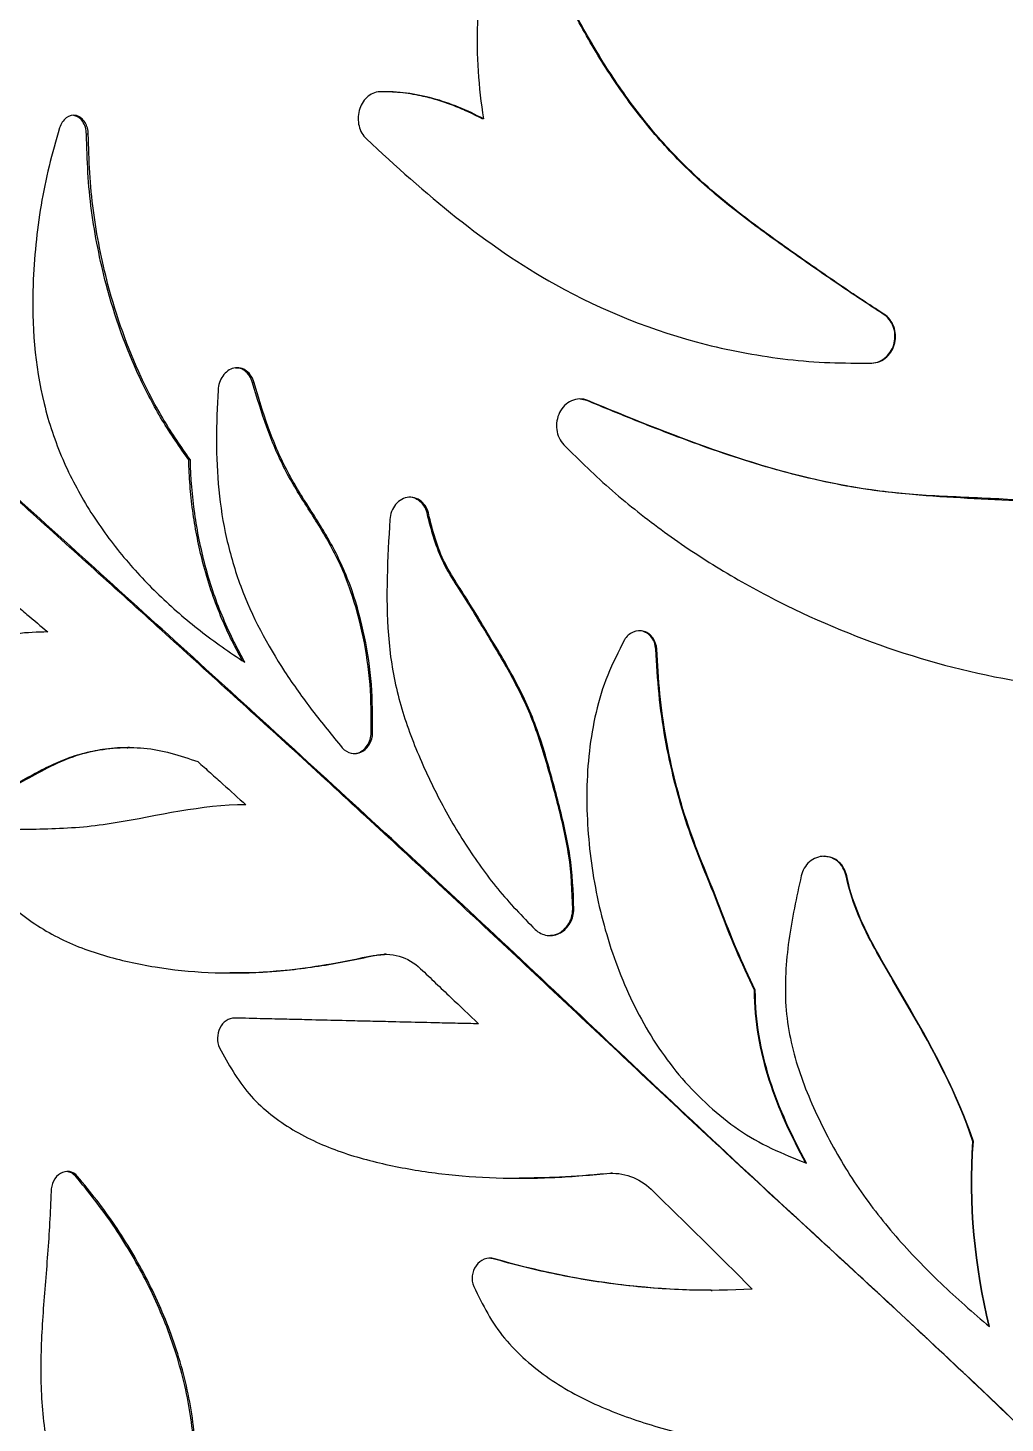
# Model space of a CAD drawing. Header units: millimetres. Extents: x -54 to 586, y 8 to 412.
# Drawn here: x 311.91 to 326.8, y 187.34 to 208.59 of the extents above; entities that cross this region are included whole.
import ezdxf

# ---------------------------------------------------------------- set-up
doc = ezdxf.new("R2010")
doc.units = ezdxf.units.MM
doc.layers.add('OUTLINE', color=7, linetype='Continuous', lineweight=25)

msp = doc.modelspace()

# ---------------------------------------------------------------- linework, layer by layer
at = {"layer": 'OUTLINE'}
for p, q in [((318.84782, 207.20793), (318.82972, 207.20793)), ((312.8262, 206.97314), (312.79857, 206.97314)), ((315.35442, 203.18694), (315.33094, 203.18694)), ((320.42265, 202.9167), (320.32102, 202.93873)), ((314.38238, 202.01207), (314.35743, 202.01207)), ((318.02114, 201.14452), (318.00194, 201.14452)), ((321.48791, 199.12749), (321.4742, 199.12749)), ((317.15979, 197.85119), (317.13938, 197.85119)), ((313.45374, 197.62876), (313.42756, 197.62876)), ((320.22659, 195.1657), (320.21103, 195.1657)), ((317.16732, 194.46083), (317.34164, 194.47691)), ((317.36166, 194.47949), (317.34144, 194.47949)), ((322.99022, 193.9302), (322.97898, 193.9302)), ((318.7735, 193.41908), (318.75576, 193.41908)), ((326.31401, 191.62681), (326.30793, 191.62681)), ((320.8113, 191.14239), (320.79653, 191.14239)), ((312.66218, 191.09456), (312.63514, 191.09456)), ((318.9974, 189.83958), (318.92761, 189.84643)), ((322.31935, 189.35799), (322.33214, 189.35799))]:
    msp.add_line(p, q, dxfattribs=at)
for points, knots in [([(319.00961, 210.10411), (318.84713, 209.64409), (318.77346, 209.15583), (318.73759, 208.17709), (318.77485, 207.68983), (318.84782, 207.20793)], [0, 0, 0, 0, 0.5, 0.5, 1, 1, 1, 1]), ([(324.25568, 204.68688), (324.00463, 204.8579), (323.75656, 205.03166), (323.26234, 205.37974), (323.01792, 205.55617), (322.54216, 205.92361), (322.31097, 206.11481), (321.86974, 206.52235), (321.66001, 206.73909), (321.26424, 207.20161), (321.07762, 207.44671), (320.73149, 207.94898), (320.57073, 208.20767), (320.26805, 208.73683), (320.12601, 209.00722), (319.86076, 209.56003), (319.73887, 209.84331), (319.61732, 210.1269)], [0, 0, 0, 0, 0.125, 0.125, 0.25, 0.25, 0.375, 0.375, 0.5, 0.5, 0.625, 0.625, 0.75, 0.75, 0.875, 0.875, 1, 1, 1, 1]), ([(324.27003, 204.68356), (324.01903, 204.85474), (323.77107, 205.0287), (323.27702, 205.37716), (323.03265, 205.55374), (322.55701, 205.92147), (322.32588, 206.11279), (321.88478, 206.52058), (321.67513, 206.73745), (321.27955, 207.20024), (321.09305, 207.44549), (320.74719, 207.94804), (320.58657, 208.20685), (320.28418, 208.73627), (320.1423, 209.00679), (319.87734, 209.55982), (319.7556, 209.84321), (319.6342, 210.1269)], [0, 0, 0, 0, 0.125, 0.125, 0.25, 0.25, 0.375, 0.375, 0.5, 0.5, 0.625, 0.625, 0.75, 0.75, 0.875, 0.875, 1, 1, 1, 1]), ([(317.26973, 207.62059), (317.19657, 207.61796), (317.1262, 207.58682), (317.01452, 207.48226), (316.97503, 207.412), (316.9345, 207.25759), (316.93382, 207.17551), (316.97109, 207.0239), (317.00981, 206.95383), (317.06459, 206.90215)], [0, 0, 0, 0, 0.25, 0.25, 0.5, 0.5, 0.75, 0.75, 1, 1, 1, 1]), ([(318.82972, 207.20793), (318.75541, 207.24621), (318.6065, 207.32294), (318.37596, 207.41865), (318.14052, 207.49886), (317.87485, 207.5671), (317.58271, 207.61673), (317.37058, 207.6189), (317.2668, 207.61996)], [0, 0, 0, 0, 0.15111282, 0.3028151, 0.45394589, 0.6058015, 0.8071547, 1, 1, 1, 1]), ([(318.84782, 207.20793), (318.60109, 207.34081), (318.34307, 207.44688), (317.81269, 207.59091), (317.54169, 207.62849), (317.26973, 207.62059)], [0, 0, 0, 0, 0.5, 0.5, 1, 1, 1, 1]), ([(312.38873, 207.06972), (312.33329, 206.87548), (312.27765, 206.68125), (312.18113, 206.28973), (312.14135, 206.0922), (312.04229, 205.49535), (311.99976, 205.09249), (311.98588, 204.68356)], [0, 0, 0, 0, 0.25, 0.25, 0.5, 0.5, 1, 1, 1, 1]), ([(312.8262, 206.97315), (312.82554, 207.03869), (312.80928, 207.10264), (312.74583, 207.20579), (312.69874, 207.24426), (312.59351, 207.26988), (312.53657, 207.25667), (312.44317, 207.1861), (312.40865, 207.13148), (312.38873, 207.06972)], [0, 0, 0, 0, 0.25, 0.25, 0.5, 0.5, 0.75, 0.75, 1, 1, 1, 1]), ([(312.79857, 206.97314), (312.79559, 207.00968), (312.78961, 207.08289), (312.74203, 207.17515), (312.67757, 207.23981), (312.62653, 207.25289), (312.60333, 207.25884)], [0, 0, 0, 0, 0.268873638, 0.53883384, 0.790311741, 1, 1, 1, 1]), ([(313.09938, 204.68688), (313.00245, 205.05666), (312.92814, 205.43177), (312.85175, 206.003), (312.83311, 206.19505), (312.81028, 206.58267), (312.80454, 206.77789), (312.79857, 206.97315)], [0, 0, 0, 0, 0.5, 0.5, 0.75, 0.75, 1, 1, 1, 1]), ([(313.12733, 204.68356), (313.03028, 205.05388), (312.95589, 205.42954), (312.87942, 206.00159), (312.86075, 206.19392), (312.83789, 206.5821), (312.83216, 206.7776), (312.8262, 206.97315)], [0, 0, 0, 0, 0.5, 0.5, 0.75, 0.75, 1, 1, 1, 1]), ([(317.06459, 206.90215), (317.50886, 206.49131), (317.95954, 206.08472), (318.90883, 205.33011), (319.40788, 204.98268), (319.94624, 204.68356)], [0, 0, 0, 0, 0.5, 0.5, 1, 1, 1, 1]), ([(330.26315, 183.92261), (330.25051, 183.93722), (329.94528, 184.29014), (329.32286, 184.95822), (328.39859, 185.9262), (327.39002, 186.93006), (326.30289, 187.97278), (325.14248, 189.05735), (323.97918, 190.12926), (322.82045, 191.19391), (321.67573, 192.25975), (320.54481, 193.32525), (319.41973, 194.38023), (318.3026, 195.42399), (317.19359, 196.45301), (316.1062, 197.45124), (315.0422, 198.41944), (314.00493, 199.36061), (312.98225, 200.28545), (311.97035, 201.19886), (310.97122, 202.0997), (309.98777, 202.98555), (309.02597, 203.85146), (308.40731, 204.40848), (308.09808, 204.68689)], [0, 0, 0, 0, 0.001778, 0.04294951, 0.08410389, 0.12521492, 0.17440964, 0.22363326, 0.27286984, 0.32209817, 0.37129722, 0.42050971, 0.4697558, 0.51900867, 0.56824613, 0.61745114, 0.66481605, 0.71220548, 0.75959224, 0.80695424, 0.85520189, 0.90348147, 0.95175734, 1, 1, 1, 1]), ([(332.76131, 180.84738), (332.53465, 181.15516), (332.30686, 181.4618), (331.83882, 182.06385), (331.60077, 182.36117), (330.87494, 183.24236), (330.37553, 183.81549), (329.35208, 184.9384), (328.82789, 185.48806), (327.76085, 186.56905), (327.21723, 187.10063), (325.57531, 188.66981), (324.46402, 189.68343), (322.26911, 191.70997), (321.19052, 192.7321), (319.05955, 194.74369), (318.00187, 195.72955), (316.4285, 197.17582), (315.90586, 197.65351), (314.87336, 198.59463), (314.3629, 199.05843), (312.85024, 200.43009), (311.86685, 201.3185), (309.95703, 203.04227), (309.03045, 203.8775), (308.13673, 204.68356)], [0, 0, 0, 0, 0.03125, 0.03125, 0.0625, 0.0625, 0.125, 0.125, 0.1875, 0.1875, 0.25, 0.25, 0.375, 0.375, 0.5, 0.5, 0.625, 0.625, 0.6875, 0.6875, 0.75, 0.75, 0.875, 0.875, 1, 1, 1, 1]), ([(311.98588, 204.68356), (311.96479, 204.06204), (312.01114, 203.45514), (312.18961, 202.72189), (312.23182, 202.57627), (312.32687, 202.29443), (312.37978, 202.15727), (312.5529, 201.75564), (312.68767, 201.50115), (312.99093, 201.01428), (313.15885, 200.78311), (313.51507, 200.35059), (313.70444, 200.14751), (314.10285, 199.76304), (314.31146, 199.58108), (314.74889, 199.23865), (314.97983, 199.08193), (315.21259, 198.92699)], [0, 0, 0, 0, 0.25, 0.25, 0.3125, 0.3125, 0.375, 0.375, 0.5, 0.5, 0.625, 0.625, 0.75, 0.75, 0.875, 0.875, 1, 1, 1, 1]), ([(314.35743, 202.01207), (314.21786, 202.21117), (314.0791, 202.41025), (313.82708, 202.82834), (313.71312, 203.04697), (313.3981, 203.72296), (313.22854, 204.19417), (313.09938, 204.68688)], [0, 0, 0, 0, 0.25, 0.25, 0.5, 0.5, 1, 1, 1, 1]), ([(314.38238, 202.01207), (314.24317, 202.21099), (314.10476, 202.4099), (313.85337, 202.82753), (313.73968, 203.04591), (313.42544, 203.72105), (313.25627, 204.1916), (313.12733, 204.68356)], [0, 0, 0, 0, 0.25, 0.25, 0.5, 0.5, 1, 1, 1, 1]), ([(319.94624, 204.68356), (320.67007, 204.2814), (321.43419, 203.97508), (322.64727, 203.66883), (323.06555, 203.59228), (323.69916, 203.5195), (323.91138, 203.5024), (324.33809, 203.48581), (324.5526, 203.48633), (324.76755, 203.48669)], [0, 0, 0, 0, 0.5, 0.5, 0.75, 0.75, 0.875, 0.875, 1, 1, 1, 1]), ([(324.75888, 203.48669), (324.84239, 203.48932), (324.92304, 203.52311), (325.04746, 203.63615), (325.09001, 203.71281), (325.12691, 203.8771), (325.12146, 203.96339), (325.06321, 204.12009), (325.01025, 204.18839), (324.94013, 204.23369)], [0, 0, 0, 0, 0.25, 0.25, 0.5, 0.5, 0.75, 0.75, 1, 1, 1, 1]), ([(324.76755, 203.48669), (324.85101, 203.48932), (324.9316, 203.5232), (325.05579, 203.63631), (325.09823, 203.71299), (325.135, 203.87718), (325.12956, 203.96341), (325.07142, 204.12006), (325.01857, 204.18836), (324.94853, 204.23369)], [0, 0, 0, 0, 0.25, 0.25, 0.5, 0.5, 0.75, 0.75, 1, 1, 1, 1]), ([(315.35442, 203.18694), (315.33458, 203.26001), (315.29483, 203.32407), (315.18346, 203.40775), (315.11378, 203.42436), (314.97941, 203.39513), (314.91828, 203.35031), (314.83267, 203.22888), (314.80832, 203.15287), (314.80352, 203.07568)], [0, 0, 0, 0, 0.25, 0.25, 0.5, 0.5, 0.75, 0.75, 1, 1, 1, 1]), ([(315.33094, 203.18694), (315.31751, 203.22372), (315.29062, 203.29739), (315.21289, 203.37468), (315.13532, 203.41395), (315.0875, 203.41141), (315.07229, 203.4106)], [0, 0, 0, 0, 0.2979177, 0.59669495, 0.87169945, 1, 1, 1, 1]), ([(314.80352, 203.07568), (314.79206, 202.8201), (314.78074, 202.56455), (314.78033, 202.05696), (314.79076, 201.80485), (314.84032, 201.30515), (314.87968, 201.0576), (314.99039, 200.56746), (315.06276, 200.32272), (315.32251, 199.6218), (315.55315, 199.19361), (315.95162, 198.58463), (316.09331, 198.38676), (316.38851, 198.00073), (316.54233, 197.81312), (316.69697, 197.62561)], [0, 0, 0, 0, 0.125, 0.125, 0.25, 0.25, 0.375, 0.375, 0.5, 0.5, 0.75, 0.75, 0.875, 0.875, 1, 1, 1, 1]), ([(317.13938, 197.8512), (317.13943, 198.09838), (317.13913, 198.34551), (317.10053, 198.83353), (317.0648, 199.07484), (316.96652, 199.55298), (316.90284, 199.79085), (316.74599, 200.24432), (316.65059, 200.46047), (316.42954, 200.87354), (316.30507, 201.07116), (316.05409, 201.46443), (315.92998, 201.66183), (315.71725, 202.07541), (315.62522, 202.28979), (315.46632, 202.73208), (315.39852, 202.9595), (315.33094, 203.18694)], [0, 0, 0, 0, 0.125, 0.125, 0.25, 0.25, 0.375, 0.375, 0.5, 0.5, 0.625, 0.625, 0.75, 0.75, 0.875, 0.875, 1, 1, 1, 1]), ([(317.15979, 197.8512), (317.15986, 198.09832), (317.15957, 198.34539), (317.12107, 198.83331), (317.08542, 199.07457), (316.98736, 199.55265), (316.92381, 199.79049), (316.76726, 200.24397), (316.67203, 200.46016), (316.45134, 200.87331), (316.32704, 201.07099), (316.0764, 201.46436), (315.95246, 201.66182), (315.74004, 202.07547), (315.64817, 202.28986), (315.48956, 202.73214), (315.42188, 202.95953), (315.35442, 203.18694)], [0, 0, 0, 0, 0.125, 0.125, 0.25, 0.25, 0.375, 0.375, 0.5, 0.5, 0.625, 0.625, 0.75, 0.75, 0.875, 0.875, 1, 1, 1, 1]), ([(320.43812, 202.9167), (320.35915, 202.949), (320.26903, 202.94746), (320.11268, 202.87766), (320.04757, 202.81092), (319.96898, 202.65292), (319.95392, 202.56022), (319.9762, 202.38602), (320.01376, 202.30286), (320.07338, 202.24048)], [0, 0, 0, 0, 0.25, 0.25, 0.5, 0.5, 0.75, 0.75, 1, 1, 1, 1]), ([(330.26807, 200.94243), (329.9926, 200.99487), (329.34628, 201.1179), (328.41832, 201.26415), (327.48325, 201.35742), (326.64156, 201.4027), (325.8025, 201.44693), (325.01957, 201.51035), (324.29734, 201.6213), (323.63669, 201.76921), (322.98708, 201.95159), (322.34923, 202.1615), (321.71003, 202.39627), (321.06807, 202.6502), (320.63779, 202.82787), (320.42265, 202.9167)], [0, 0, 0, 0, 0.08177395, 0.19185583, 0.27414262, 0.35652725, 0.43892291, 0.52122479, 0.58829866, 0.65550549, 0.72285513, 0.79024135, 0.8574662, 0.92873146, 1, 1, 1, 1]), ([(336.01378, 198.06191), (335.48054, 198.50876), (334.94323, 198.95105), (334.09075, 199.54685), (333.7989, 199.73429), (333.19252, 200.07597), (332.87551, 200.23075), (331.89, 200.6161), (331.20817, 200.76029), (329.84068, 201.02991), (329.15449, 201.15299), (328.11628, 201.2961), (327.76933, 201.33672), (327.07433, 201.39766), (326.7257, 201.41623), (326.02942, 201.44736), (325.68192, 201.46081), (324.9943, 201.51783), (324.65439, 201.56261), (323.64729, 201.7518), (322.99155, 201.94467), (321.69919, 202.39717), (321.06399, 202.65725), (320.43812, 202.9167)], [0, 0, 0, 0, 0.125, 0.125, 0.1875, 0.1875, 0.25, 0.25, 0.375, 0.375, 0.5, 0.5, 0.5625, 0.5625, 0.625, 0.625, 0.6875, 0.6875, 0.75, 0.75, 0.875, 0.875, 1, 1, 1, 1]), ([(320.07338, 202.24048), (320.31364, 202.00021), (320.55681, 201.76279), (321.06827, 201.32121), (321.33281, 201.1116), (321.87951, 200.71417), (322.1617, 200.5264), (322.74389, 200.17235), (323.04487, 200.0056), (323.96828, 199.54051), (324.60272, 199.27965), (325.91026, 198.85641), (326.58387, 198.69571), (327.63113, 198.5502), (327.98459, 198.51832), (328.69082, 198.47729), (329.04487, 198.46822), (330.10827, 198.45766), (330.81908, 198.47516), (331.87893, 198.4327), (332.23113, 198.40676), (332.93172, 198.31273), (333.27992, 198.24235), (333.972, 198.05325), (334.31715, 197.9353), (334.99231, 197.67368), (335.32284, 197.52644), (335.6524, 197.37824)], [0, 0, 0, 0, 0.0625, 0.0625, 0.125, 0.125, 0.1875, 0.1875, 0.25, 0.25, 0.375, 0.375, 0.5, 0.5, 0.5625, 0.5625, 0.625, 0.625, 0.75, 0.75, 0.8125, 0.8125, 0.875, 0.875, 0.9375, 0.9375, 1, 1, 1, 1]), ([(315.1759, 198.95221), (315.11432, 199.06641), (314.9864, 199.30365), (314.81981, 199.68113), (314.67451, 200.08162), (314.56176, 200.47715), (314.47615, 200.86383), (314.41478, 201.24041), (314.37361, 201.62361), (314.36282, 201.88257), (314.35743, 202.01207)], [0, 0, 0, 0, 0.12460615, 0.258858, 0.39259939, 0.52707265, 0.64438642, 0.76170334, 0.88084143, 1, 1, 1, 1]), ([(315.21259, 198.92699), (315.08409, 199.15643), (314.96745, 199.39308), (314.76468, 199.88566), (314.67973, 200.13991), (314.54087, 200.66173), (314.48715, 200.92758), (314.41128, 201.46471), (314.39018, 201.73693), (314.38238, 202.01207)], [0, 0, 0, 0, 0.25, 0.25, 0.5, 0.5, 0.75, 0.75, 1, 1, 1, 1]), ([(318.02114, 201.14453), (318.0121, 201.22748), (317.97806, 201.30461), (317.86594, 201.41711), (317.78971, 201.44772), (317.63638, 201.43669), (317.5623, 201.39484), (317.45876, 201.26977), (317.4285, 201.18745), (317.42287, 201.10369)], [0, 0, 0, 0, 0.25, 0.25, 0.5, 0.5, 0.75, 0.75, 1, 1, 1, 1]), ([(318.00194, 201.14452), (317.99378, 201.1851), (317.97746, 201.26632), (317.90783, 201.36631), (317.81654, 201.42526), (317.74608, 201.44872), (317.71269, 201.44268), (317.71219, 201.44259)], [0, 0, 0, 0, 0.26135703, 0.52320794, 0.76947063, 0.99653857, 1, 1, 1, 1]), ([(320.21103, 195.16571), (320.20074, 195.43897), (320.18976, 195.71213), (320.10926, 196.24952), (320.0448, 196.51481), (319.91016, 197.04166), (319.83883, 197.30376), (319.682, 197.82329), (319.58997, 198.07727), (319.36493, 198.56459), (319.23488, 198.79939), (319.03133, 199.14425), (318.96214, 199.2582), (318.82464, 199.48654), (318.75624, 199.60088), (318.61724, 199.82778), (318.54576, 199.93968), (318.40139, 200.16226), (318.32949, 200.2744), (318.2051, 200.50917), (318.15501, 200.63199), (318.07133, 200.88505), (318.03665, 201.0148), (318.00194, 201.14453)], [0, 0, 0, 0, 0.125, 0.125, 0.25, 0.25, 0.375, 0.375, 0.5, 0.5, 0.625, 0.625, 0.6875, 0.6875, 0.75, 0.75, 0.8125, 0.8125, 0.875, 0.875, 0.9375, 0.9375, 1, 1, 1, 1]), ([(320.22659, 195.16571), (320.21632, 195.4389), (320.20537, 195.71199), (320.12506, 196.24927), (320.06073, 196.51451), (319.92634, 197.04128), (319.85514, 197.30335), (319.69861, 197.82281), (319.60676, 198.07681), (319.38214, 198.56415), (319.2523, 198.79899), (319.04905, 199.14392), (318.97996, 199.25789), (318.84266, 199.48627), (318.77435, 199.60063), (318.63556, 199.82758), (318.56418, 199.93951), (318.42001, 200.16214), (318.34821, 200.27429), (318.22396, 200.50915), (318.17396, 200.63199), (318.09041, 200.88506), (318.05579, 201.01481), (318.02114, 201.14453)], [0, 0, 0, 0, 0.125, 0.125, 0.25, 0.25, 0.375, 0.375, 0.5, 0.5, 0.625, 0.625, 0.6875, 0.6875, 0.75, 0.75, 0.8125, 0.8125, 0.875, 0.875, 0.9375, 0.9375, 1, 1, 1, 1]), ([(317.42287, 201.10369), (317.38848, 200.51537), (317.35465, 199.92706), (317.42258, 199.04664), (317.46604, 198.75931), (317.60273, 198.20097), (317.69359, 197.92893), (317.9065, 197.3945), (318.0262, 197.13512), (318.28493, 196.63274), (318.42507, 196.38956), (318.72758, 195.91944), (318.88896, 195.69173), (319.24363, 195.25955), (319.44015, 195.05748), (319.63823, 194.85584)], [0, 0, 0, 0, 0.25, 0.25, 0.375, 0.375, 0.5, 0.5, 0.625, 0.625, 0.75, 0.75, 0.875, 0.875, 1, 1, 1, 1]), ([(315.97438, 179.604), (315.79789, 179.84609), (315.62276, 180.08848), (315.28087, 180.57882), (315.11347, 180.82622), (314.61594, 181.57011), (314.292, 182.06964), (313.64395, 183.0621), (313.31951, 183.55442), (312.65738, 184.51738), (312.31861, 184.98702), (311.63898, 185.9143), (311.29786, 186.37144), (310.62569, 187.28393), (310.29525, 187.74039), (309.32271, 189.11087), (308.69411, 190.02098), (307.45255, 191.79317), (306.84514, 192.65944), (305.67934, 194.3761), (305.12014, 195.22254), (304.30471, 196.44442), (304.03733, 196.84361), (303.51593, 197.62924), (303.26247, 198.0173), (302.76837, 198.77808), (302.52612, 199.1462), (302.155, 199.63338), (302.0313, 199.78541), (301.78035, 200.05179), (301.65123, 200.15905), (301.52544, 200.26446)], [0, 0, 0, 0, 0.03125, 0.03125, 0.0625, 0.0625, 0.125, 0.125, 0.1875, 0.1875, 0.25, 0.25, 0.3125, 0.3125, 0.375, 0.375, 0.5, 0.5, 0.625, 0.625, 0.75, 0.75, 0.8125, 0.8125, 0.875, 0.875, 0.9375, 0.9375, 0.96875, 0.96875, 1, 1, 1, 1]), ([(315.9958, 179.604), (315.81962, 179.84604), (315.64479, 180.08839), (315.30351, 180.57862), (315.13641, 180.82596), (314.63977, 181.56968), (314.31642, 182.06908), (313.66955, 183.06132), (313.3457, 183.55354), (312.68476, 184.51636), (312.34658, 184.98595), (311.66811, 185.91314), (311.32756, 186.37024), (310.6565, 187.28266), (310.32661, 187.73909), (309.35569, 189.10945), (308.72815, 190.01951), (307.48862, 191.7917), (306.88219, 192.65798), (305.71824, 194.37469), (305.15992, 195.2212), (304.34576, 196.44323), (304.07878, 196.84249), (303.55816, 197.62826), (303.30507, 198.01638), (302.8117, 198.77733), (302.5698, 199.14559), (302.1992, 199.63298), (302.07564, 199.7851), (301.825, 200.05166), (301.69602, 200.15899), (301.57036, 200.26446)], [0, 0, 0, 0, 0.03125, 0.03125, 0.0625, 0.0625, 0.125, 0.125, 0.1875, 0.1875, 0.25, 0.25, 0.3125, 0.3125, 0.375, 0.375, 0.5, 0.5, 0.625, 0.625, 0.75, 0.75, 0.8125, 0.8125, 0.875, 0.875, 0.9375, 0.9375, 0.96875, 0.96875, 1, 1, 1, 1]), ([(311.5252, 199.96726), (311.58629, 199.91587), (311.6475, 199.86437), (311.70881, 199.81274), (311.77012, 199.76111), (311.83154, 199.70937), (311.89305, 199.6575), (311.9985, 199.56858), (312.10424, 199.4793), (312.21024, 199.38963)], [0, 0, 0, 0, 0.00027992575, 0.00027992575, 0.00027992575, 0.00055985152, 0.00055985152, 0.00055985152, 0.0010397223, 0.0010397223, 0.0010397223, 0.0010397223]), ([(321.48791, 199.1275), (321.4854, 199.18791), (321.46662, 199.24635), (321.4005, 199.34279), (321.35194, 199.38067), (321.24248, 199.41492), (321.18086, 199.41108), (321.07423, 199.36381), (321.02867, 199.32135), (320.99774, 199.2694)], [0, 0, 0, 0, 0.25, 0.25, 0.5, 0.5, 0.75, 0.75, 1, 1, 1, 1]), ([(321.4742, 199.12749), (321.46938, 199.16312), (321.45974, 199.23443), (321.40341, 199.32592), (321.32523, 199.38544), (321.25651, 199.41108), (321.21955, 199.40668), (321.21251, 199.40584)], [0, 0, 0, 0, 0.24817564, 0.49670552, 0.73309621, 0.9491658, 1, 1, 1, 1]), ([(312.21024, 199.38963), (311.89282, 199.38778), (311.57762, 199.35857), (311.12231, 199.2166), (310.97487, 199.15241), (310.69171, 198.98817), (310.55602, 198.89237), (310.28143, 198.71412), (310.14114, 198.63438), (309.85364, 198.51275), (309.70733, 198.46796), (309.26887, 198.37412), (308.97801, 198.36472), (308.69474, 198.38812)], [0, 0, 0, 0, 0.25, 0.25, 0.375, 0.375, 0.5, 0.5, 0.625, 0.625, 0.75, 0.75, 1, 1, 1, 1]), ([(320.99774, 199.2694), (320.90702, 199.09149), (320.81642, 198.91356), (320.66627, 198.54682), (320.60892, 198.35724), (320.51941, 197.96925), (320.4857, 197.76996), (320.43996, 197.37228), (320.42774, 197.17384), (320.41835, 196.57958), (320.446, 196.18471), (320.56222, 195.39726), (320.6506, 195.01142), (320.88756, 194.26443), (321.03663, 193.89974), (321.40566, 193.2052), (321.62118, 192.88188), (322.00117, 192.43994), (322.13896, 192.29924), (322.42829, 192.03799), (322.57917, 191.91744), (322.89558, 191.69999), (323.06184, 191.60431), (323.41025, 191.43835), (323.59162, 191.36675), (323.77337, 191.29507)], [0, 0, 0, 0, 0.0625, 0.0625, 0.125, 0.125, 0.1875, 0.1875, 0.25, 0.25, 0.375, 0.375, 0.5, 0.5, 0.625, 0.625, 0.75, 0.75, 0.8125, 0.8125, 0.875, 0.875, 0.9375, 0.9375, 1, 1, 1, 1]), ([(322.97898, 193.93021), (322.88277, 194.13526), (322.78674, 194.34031), (322.60794, 194.75662), (322.52683, 194.96862), (322.28179, 195.6034), (322.09874, 196.01823), (321.80936, 196.87757), (321.69864, 197.31977), (321.57812, 197.9928), (321.5461, 198.21823), (321.50146, 198.6717), (321.48782, 198.8996), (321.4742, 199.1275)], [0, 0, 0, 0, 0.125, 0.125, 0.25, 0.25, 0.5, 0.5, 0.75, 0.75, 0.875, 0.875, 1, 1, 1, 1]), ([(322.99022, 193.93021), (322.89416, 194.13529), (322.79826, 194.34037), (322.61974, 194.75672), (322.53875, 194.96874), (322.29409, 195.60356), (322.11131, 196.01844), (321.82242, 196.87781), (321.7119, 197.31998), (321.59162, 197.99295), (321.55966, 198.21836), (321.51511, 198.67176), (321.50151, 198.89963), (321.48791, 199.1275)], [0, 0, 0, 0, 0.125, 0.125, 0.25, 0.25, 0.5, 0.5, 0.75, 0.75, 0.875, 0.875, 1, 1, 1, 1]), ([(308.53072, 197.85353), (308.62115, 197.75332), (308.71213, 197.65315), (308.90153, 197.46571), (309.00058, 197.3797), (309.31306, 197.14861), (309.5417, 197.02378), (309.89782, 196.88697), (310.01912, 196.84992), (310.26768, 196.79573), (310.39577, 196.77854), (310.78423, 196.76219), (311.04419, 196.79782), (311.435, 196.92533), (311.56298, 196.98074), (311.81458, 197.10758), (311.93886, 197.17808), (312.1905, 197.31258), (312.31787, 197.37674), (312.57731, 197.4861), (312.70973, 197.53025), (312.98104, 197.59297), (313.12057, 197.61243), (313.39778, 197.63148), (313.53621, 197.63146), (313.81222, 197.6071), (313.94968, 197.58124), (314.22387, 197.50697), (314.35994, 197.4603), (314.49622, 197.41382)], [0, 0, 0, 0, 0.0625, 0.0625, 0.125, 0.125, 0.25, 0.25, 0.3125, 0.3125, 0.375, 0.375, 0.5, 0.5, 0.5625, 0.5625, 0.625, 0.625, 0.6875, 0.6875, 0.75, 0.75, 0.8125, 0.8125, 0.875, 0.875, 0.9375, 0.9375, 1, 1, 1, 1]), ([(316.69697, 197.62561), (316.73323, 197.58238), (316.78091, 197.55219), (316.88599, 197.52899), (316.94267, 197.53695), (317.04141, 197.58791), (317.08381, 197.63083), (317.1414, 197.73249), (317.15755, 197.79152), (317.15979, 197.8512)], [0, 0, 0, 0, 0.25, 0.25, 0.5, 0.5, 0.75, 0.75, 1, 1, 1, 1]), ([(316.86152, 197.53899), (316.88021, 197.53882), (316.92715, 197.53837), (316.99908, 197.5738), (317.06777, 197.63654), (317.11797, 197.72455), (317.13655, 197.80043), (317.13896, 197.84376), (317.13938, 197.85119)], [0, 0, 0, 0, 0.12786835, 0.32121501, 0.5191498, 0.72765653, 0.95330048, 1, 1, 1, 1]), ([(310.58606, 196.77632), (310.62871, 196.77528), (310.76903, 196.77183), (311.01016, 196.8086), (311.30391, 196.88406), (311.59024, 197.00683), (311.86955, 197.15499), (312.14971, 197.30865), (312.43878, 197.44219), (312.73781, 197.54641), (313.06195, 197.61047), (313.29368, 197.63573), (313.42121, 197.62637), (313.42741, 197.62591)], [0, 0, 0, 0, 0.04556835, 0.14991821, 0.25392142, 0.35675242, 0.45990504, 0.56307896, 0.66658576, 0.77023361, 0.87351617, 0.99384686, 1, 1, 1, 1]), ([(314.49622, 197.41382), (314.5601, 197.35702), (314.62398, 197.30002), (314.68787, 197.24284), (314.75176, 197.18566), (314.81565, 197.12829), (314.87955, 197.07073), (314.99583, 196.96598), (315.11212, 196.86061), (315.2284, 196.75463)], [0, 0, 0, 0, 0.00028338993, 0.00028338993, 0.00028338993, 0.00056677982, 0.00056677982, 0.00056677982, 0.00108251214, 0.00108251214, 0.00108251214, 0.00108251214]), ([(315.2284, 196.75463), (314.54573, 196.75789), (313.88676, 196.58559), (313.07481, 196.45368), (312.91298, 196.43186), (312.59013, 196.40223), (312.42915, 196.39349), (311.94989, 196.37686), (311.63453, 196.3785), (311.32286, 196.36986)], [0, 0, 0, 0, 0.5, 0.5, 0.625, 0.625, 0.75, 0.75, 1, 1, 1, 1]), ([(311.13363, 195.87902), (311.21268, 195.76024), (311.29206, 195.64152), (311.46213, 195.41846), (311.55395, 195.31565), (311.85307, 195.03722), (312.0812, 194.88424), (312.55311, 194.636), (312.80104, 194.54091), (313.31432, 194.3873), (313.57929, 194.32869), (314.37923, 194.19815), (314.92608, 194.17446), (315.7664, 194.22481), (316.05049, 194.25491), (316.61818, 194.34058), (316.90202, 194.40012), (317.18756, 194.46083)], [0, 0, 0, 0, 0.0625, 0.0625, 0.125, 0.125, 0.25, 0.25, 0.375, 0.375, 0.5, 0.5, 0.75, 0.75, 0.875, 0.875, 1, 1, 1, 1]), ([(324.38374, 195.67169), (324.36683, 195.75359), (324.32623, 195.82888), (324.20469, 195.93879), (324.12433, 195.97154), (323.96047, 195.97242), (323.87928, 195.94086), (323.75308, 195.83094), (323.71056, 195.75588), (323.69108, 195.67407)], [0, 0, 0, 0, 0.25, 0.25, 0.5, 0.5, 0.75, 0.75, 1, 1, 1, 1]), ([(324.37462, 195.67169), (324.36135, 195.71547), (324.33477, 195.80316), (324.24427, 195.90321), (324.1378, 195.96355), (324.06334, 195.96739), (324.03062, 195.96908)], [0, 0, 0, 0, 0.27360629, 0.54804094, 0.80135696, 1, 1, 1, 1]), ([(323.69108, 195.67407), (323.61871, 195.34732), (323.54718, 195.02045), (323.47961, 194.52543), (323.46313, 194.35971), (323.44633, 194.02635), (323.44606, 193.85746), (323.4794, 193.35592), (323.55005, 193.03454), (323.75616, 192.40895), (323.89052, 192.10284), (324.18662, 191.51529), (324.35084, 191.23216), (324.71585, 190.68969), (324.91751, 190.43094), (325.35034, 189.93219), (325.58023, 189.69316), (326.05807, 189.23628), (326.30896, 189.02003), (326.56122, 188.8046)], [0, 0, 0, 0, 0.125, 0.125, 0.1875, 0.1875, 0.25, 0.25, 0.375, 0.375, 0.5, 0.5, 0.625, 0.625, 0.75, 0.75, 0.875, 0.875, 1, 1, 1, 1]), ([(326.30793, 191.62681), (326.06961, 192.34038), (325.71117, 193.00465), (325.24282, 193.81562), (325.14807, 193.9771), (324.9593, 194.30036), (324.86507, 194.46216), (324.60092, 194.95727), (324.44897, 195.30227), (324.37462, 195.67169)], [0, 0, 0, 0, 0.5, 0.5, 0.625, 0.625, 0.75, 0.75, 1, 1, 1, 1]), ([(326.31401, 191.62681), (326.0761, 192.34028), (325.71822, 193.00458), (325.25057, 193.81563), (325.15596, 193.97712), (324.96747, 194.30041), (324.87337, 194.46223), (324.60963, 194.95737), (324.45795, 195.30236), (324.38374, 195.67169)], [0, 0, 0, 0, 0.5, 0.5, 0.625, 0.625, 0.75, 0.75, 1, 1, 1, 1]), ([(319.63823, 194.85584), (319.6893, 194.80759), (319.75316, 194.77607), (319.88905, 194.75779), (319.96072, 194.77199), (320.08345, 194.84009), (320.13555, 194.89418), (320.20571, 195.02038), (320.2248, 195.09256), (320.22659, 195.16571)], [0, 0, 0, 0, 0.25, 0.25, 0.5, 0.5, 0.75, 0.75, 1, 1, 1, 1]), ([(319.84687, 194.76598), (319.88124, 194.76847), (319.95322, 194.77369), (320.05415, 194.83042), (320.1384, 194.919), (320.19716, 195.03515), (320.20638, 195.12193), (320.21103, 195.1657)], [0, 0, 0, 0, 0.17753942, 0.37172897, 0.5723947, 0.78429212, 1, 1, 1, 1]), ([(314.98177, 194.19875), (315.10659, 194.19886), (315.40837, 194.19911), (315.92515, 194.24117), (316.52878, 194.3286), (316.95444, 194.41675), (317.16732, 194.46083)], [0, 0, 0, 0, 0.17373592, 0.42005973, 0.70995886, 1, 1, 1, 1]), ([(317.18756, 194.46083), (317.31254, 194.48926), (317.44177, 194.48476), (317.68337, 194.41413), (317.7958, 194.34836), (317.89088, 194.25846)], [0, 0, 0, 0, 0.5, 0.5, 1, 1, 1, 1]), ([(317.89088, 194.25846), (317.9672, 194.18586), (318.0436, 194.11319), (318.12009, 194.04044), (318.19658, 193.9677), (318.27315, 193.89488), (318.3498, 193.82199), (318.49077, 193.68793), (318.63201, 193.55363), (318.7735, 193.41908)], [0, 0, 0, 0, 0.00033469696, 0.00033469696, 0.00033469696, 0.0006693939, 0.0006693939, 0.0006693939, 0.00128499419, 0.00128499419, 0.00128499419, 0.00128499419]), ([(323.76339, 191.29507), (323.54152, 191.70076), (323.34401, 192.1211), (323.13355, 192.78346), (323.07707, 193.00954), (322.99971, 193.46534), (322.97979, 193.69624), (322.97898, 193.93021)], [0, 0, 0, 0, 0.5, 0.5, 0.75, 0.75, 1, 1, 1, 1]), ([(323.77337, 191.29507), (323.55181, 191.70084), (323.35459, 192.12124), (323.14449, 192.7836), (323.08811, 193.00966), (323.0109, 193.46542), (322.99103, 193.69629), (322.99022, 193.93021)], [0, 0, 0, 0, 0.5, 0.5, 0.75, 0.75, 1, 1, 1, 1]), ([(315.05817, 193.50715), (315.01193, 193.50788), (314.96605, 193.49328), (314.8868, 193.43891), (314.85352, 193.3989), (314.78603, 193.26165), (314.78375, 193.14641), (314.82472, 193.05467)], [0, 0, 0, 0, 0.25, 0.25, 0.5, 0.5, 1, 1, 1, 1]), ([(318.75576, 193.41908), (318.43909, 193.4264), (317.80544, 193.44105), (316.86953, 193.46304), (315.95041, 193.48492), (315.3515, 193.49946), (315.05533, 193.50665)], [0, 0, 0, 0, 0.25080535, 0.5018575, 0.75365561, 1, 1, 1, 1]), ([(314.82472, 193.05467), (314.96069, 192.80838), (315.09749, 192.56238), (315.36517, 192.25049), (315.46525, 192.15487), (315.67662, 191.98114), (315.78725, 191.90346), (316.13037, 191.69034), (316.3768, 191.57579), (316.88572, 191.39283), (317.14607, 191.32335), (317.67502, 191.20976), (317.94362, 191.16572), (318.48889, 191.10139), (318.76625, 191.08117), (319.32231, 191.06323), (319.60168, 191.06463), (320.16307, 191.08769), (320.4451, 191.11249), (320.72842, 191.13825)], [0, 0, 0, 0, 0.125, 0.125, 0.1875, 0.1875, 0.25, 0.25, 0.375, 0.375, 0.5, 0.5, 0.625, 0.625, 0.75, 0.75, 0.875, 0.875, 1, 1, 1, 1]), ([(312.66218, 191.09456), (312.62868, 191.13294), (312.58587, 191.15853), (312.49357, 191.17501), (312.44443, 191.16511), (312.35956, 191.1139), (312.32319, 191.07242), (312.27403, 190.97521), (312.26048, 190.9195), (312.25892, 190.86315)], [0, 0, 0, 0, 0.25, 0.25, 0.5, 0.5, 0.75, 0.75, 1, 1, 1, 1]), ([(312.63514, 191.09456), (312.61455, 191.11455), (312.57561, 191.15238), (312.52547, 191.16213), (312.50184, 191.16672)], [0, 0, 0, 0, 0.52857935, 1, 1, 1, 1]), ([(319.39141, 191.07088), (319.59705, 191.07401), (320.03572, 191.0807), (320.47854, 191.11828), (320.71377, 191.13825)], [0, 0, 0, 0, 0.46878038, 1, 1, 1, 1]), ([(320.72842, 191.13825), (320.85179, 191.15061), (320.97638, 191.13473), (321.20624, 191.05174), (321.31299, 190.98422), (321.4031, 190.89704)], [0, 0, 0, 0, 0.5, 0.5, 1, 1, 1, 1]), ([(313.80022, 183.75038), (313.89132, 183.88835), (313.98261, 184.02631), (314.14201, 184.31756), (314.20773, 184.47298), (314.30836, 184.80153), (314.34403, 184.96801), (314.39964, 185.3033), (314.41905, 185.47221), (314.45923, 185.98163), (314.46395, 186.32415), (314.44178, 186.99867), (314.41016, 187.33217), (314.28733, 187.98814), (314.19721, 188.31403), (313.97551, 188.93705), (313.84453, 189.23532), (313.549, 189.80897), (313.38482, 190.08634), (313.02883, 190.6122), (312.83199, 190.85427), (312.63514, 191.09456)], [0, 0, 0, 0, 0.0625, 0.0625, 0.125, 0.125, 0.1875, 0.1875, 0.25, 0.25, 0.375, 0.375, 0.5, 0.5, 0.625, 0.625, 0.75, 0.75, 0.875, 0.875, 1, 1, 1, 1]), ([(313.8251, 183.75038), (313.9161, 183.88838), (314.00728, 184.02639), (314.16646, 184.31768), (314.23208, 184.47309), (314.33255, 184.80161), (314.36816, 184.96805), (314.42369, 185.30327), (314.44308, 185.47213), (314.48322, 185.9814), (314.48795, 186.32384), (314.46588, 186.99822), (314.43436, 187.33165), (314.31184, 187.98749), (314.22193, 188.31333), (314.00066, 188.93639), (313.86991, 189.23471), (313.57487, 189.80844), (313.41096, 190.08586), (313.05543, 190.61195), (312.85881, 190.85415), (312.66218, 191.09456)], [0, 0, 0, 0, 0.0625, 0.0625, 0.125, 0.125, 0.1875, 0.1875, 0.25, 0.25, 0.375, 0.375, 0.5, 0.5, 0.625, 0.625, 0.75, 0.75, 0.875, 0.875, 1, 1, 1, 1]), ([(312.25892, 190.86315), (312.24654, 190.54578), (312.23194, 190.22845), (312.18236, 189.5942), (312.15373, 189.27715), (312.1129, 188.64273), (312.09934, 188.32538), (312.10931, 187.68995), (312.13524, 187.37592), (312.29872, 186.46947), (312.52996, 185.90675), (312.88192, 185.07179), (312.99933, 184.79312), (313.19519, 184.38803), (313.26579, 184.25652), (313.41785, 184.00065), (313.49845, 183.87568), (313.57933, 183.7507)], [0, 0, 0, 0, 0.125, 0.125, 0.25, 0.25, 0.375, 0.375, 0.5, 0.5, 0.75, 0.75, 0.875, 0.875, 0.9375, 0.9375, 1, 1, 1, 1]), ([(319.01464, 189.83957), (318.96398, 189.85402), (318.90994, 189.85126), (318.81098, 189.81292), (318.76701, 189.77736), (318.67187, 189.64332), (318.65853, 189.51787), (318.69976, 189.41598)], [0, 0, 0, 0, 0.25, 0.25, 0.5, 0.5, 1, 1, 1, 1]), ([(322.32001, 189.35996), (322.19446, 189.36038), (321.90266, 189.36138), (321.44799, 189.38846), (320.95289, 189.4365), (320.45874, 189.5061), (319.9657, 189.59682), (319.47736, 189.7062), (319.15748, 189.79509), (318.9974, 189.83958)], [0, 0, 0, 0, 0.109978353, 0.255602154, 0.401229233, 0.550249663, 0.699547805, 0.849647837, 1, 1, 1, 1]), ([(322.94499, 189.37487), (322.26894, 189.3375), (321.6013, 189.36282), (320.28328, 189.52338), (319.63915, 189.65813), (319.01464, 189.83957)], [0, 0, 0, 0, 0.5, 0.5, 1, 1, 1, 1]), ([(318.69976, 189.41598), (318.76807, 189.27668), (318.83654, 189.1374), (318.98899, 188.87081), (319.07448, 188.74467), (319.26858, 188.5101), (319.37692, 188.40012), (319.60578, 188.19581), (319.72569, 188.10203), (320.10036, 187.84323), (320.37262, 187.70037), (320.93267, 187.45857), (321.22009, 187.3594), (322.098, 187.10347), (322.70817, 186.99315), (323.94311, 186.83534), (324.56768, 186.78686), (325.19578, 186.73721)], [0, 0, 0, 0, 0.0625, 0.0625, 0.125, 0.125, 0.1875, 0.1875, 0.25, 0.25, 0.375, 0.375, 0.5, 0.5, 0.75, 0.75, 1, 1, 1, 1])]:
    msp.add_open_spline(points, degree=3, knots=knots, dxfattribs=at)
for points in [[(324.94013, 204.23369), (324.71041, 204.38322), (324.48148, 204.53307), (324.25568, 204.68688)], [(324.94853, 204.23369), (324.72082, 204.38214), (324.49388, 204.5309), (324.27003, 204.68356)], [(318.7735, 193.41908), (317.50107, 193.44844), (316.25987, 193.47778), (315.05817, 193.50715)], [(326.55555, 188.8046), (326.333, 189.72623), (326.23608, 190.6787), (326.30793, 191.62681)], [(326.56122, 188.8046), (326.33901, 189.72628), (326.24227, 190.67872), (326.31401, 191.62681)], [(321.4031, 190.89704), (321.91832, 190.39558), (322.43281, 189.88841), (322.94499, 189.37487)]]:
    msp.add_open_spline(points, degree=3, dxfattribs=at)

doc.saveas('drawing.dxf')
